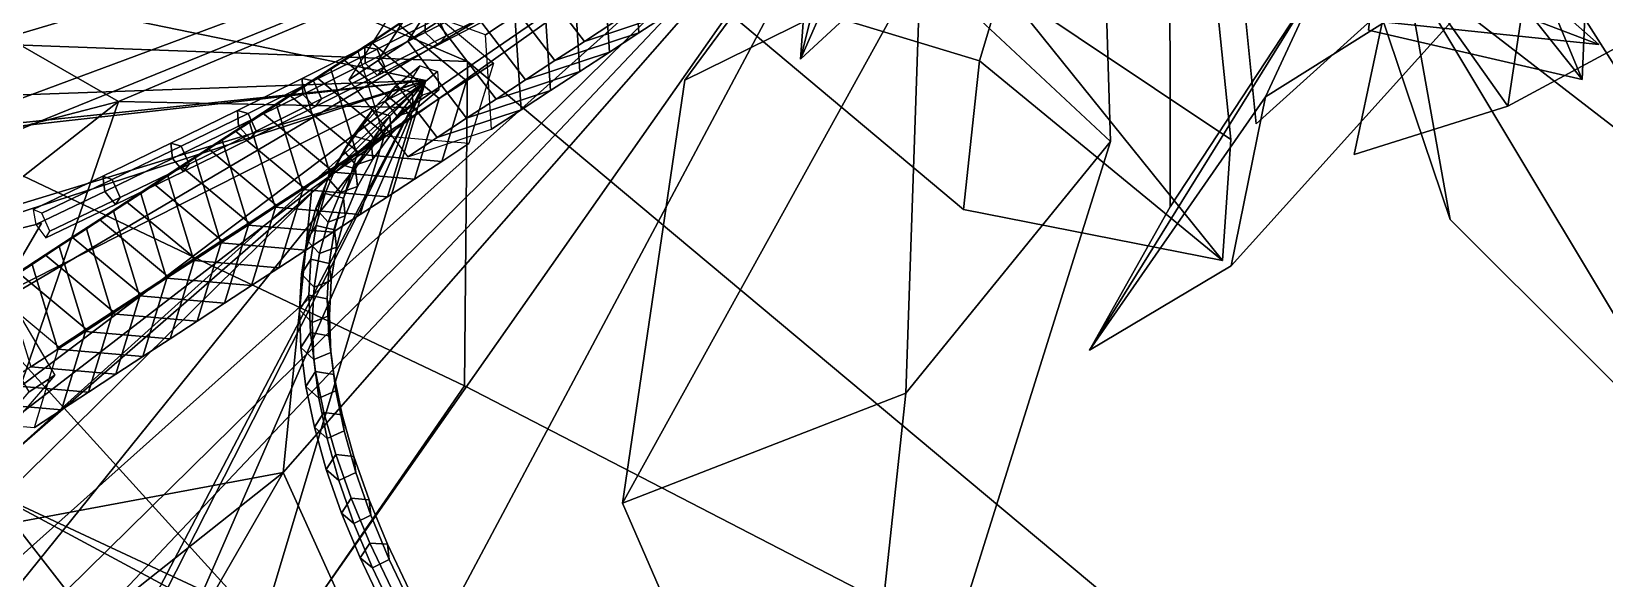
# Model space of a CAD drawing. Header units: metres. Extents: x -366 to 149, y -229 to 234.
# Drawn here: x 36.5 to 61.33, y -29.62 to -20.99 of the extents above; entities that cross this region are included whole.
import ezdxf

# ---------------------------------------------------------------- set-up
doc = ezdxf.new("R2010")
doc.units = ezdxf.units.M

msp = doc.modelspace()

# ---------------------------------------------------------------- linework, layer by layer
at = {"layer": 'coral-li_Intrnd', "color": 3}
for points in [[(46.5549, -20.7074, 389.4363), (46.09023, -21.01103, 390.6234), (45.9915, -19.5229, 390.9653), (46.4563, -19.2194, 389.7782)], [(46.09023, -21.01103, 390.6234), (45.6254, -21.3145, 391.8105), (45.5268, -19.8264, 392.1524), (45.9915, -19.5229, 390.9653)], [(43.6759, -19.6329, 392.9239), (43.2112, -19.9365, 394.111), (42.4423, -21.1439, 393.5013), (42.9071, -20.8403, 392.3141)], [(44.7661, -19.6262, 387.5657), (44.3014, -19.9297, 388.7528), (45.2308, -21.144, 388.8062), (45.6955, -20.8404, 387.6191)], [(45.6254, -21.3145, 391.8105), (45.1607, -21.618, 392.9976), (45.06205, -20.13, 393.3395), (45.5268, -19.8264, 392.1524)], [(43.2112, -19.9365, 394.111), (42.7464, -20.24, 395.2981), (41.9776, -21.4474, 394.6884), (42.4423, -21.1439, 393.5013)], [(44.3014, -19.9297, 388.7528), (43.8366, -20.2333, 389.9399), (44.766, -21.4475, 389.9933), (45.2308, -21.144, 388.8062)], [(42.7464, -20.24, 395.2981), (42.2817, -20.5435, 396.4852), (41.5128, -21.7509, 395.8755), (41.9776, -21.4474, 394.6884)], [(44.1325, -20.737, 395.7137), (43.6677, -21.04062, 396.9008), (42.2817, -20.5435, 396.4852), (42.7464, -20.24, 395.2981)], [(43.8366, -20.2333, 389.9399), (43.3718, -20.5368, 391.127), (44.3012, -21.751, 391.1805), (44.766, -21.4475, 389.9933)], [(45.1607, -21.618, 392.9976), (44.6959, -21.9216, 394.1847), (44.5972, -20.4335, 394.5266), (45.06205, -20.13, 393.3395)], [(42.7212, -20.5948, 396.6442), (42.2925, -20.8748, 397.739), (41.2291, -21.5842, 397.1413), (41.6578, -21.3043, 396.0464)], [(43.7964, -21.4883, 396.8367), (43.3678, -21.7682, 397.9316), (42.2925, -20.8748, 397.739), (42.7212, -20.5948, 396.6442)], [(43.3718, -20.5368, 391.127), (42.9071, -20.8403, 392.3141), (43.8365, -22.0546, 392.3676), (44.3012, -21.751, 391.1805)], [(44.6959, -21.9216, 394.1847), (44.2311, -22.2251, 395.3718), (44.1325, -20.737, 395.7137), (44.5972, -20.4335, 394.5266)], [(45.6955, -20.8404, 387.6191), (45.2308, -21.144, 388.8062), (46.5549, -20.7074, 389.4363), (47.01975, -20.4039, 388.2492)], [(42.9071, -20.8403, 392.3141), (42.4423, -21.1439, 393.5013), (43.3717, -22.3581, 393.5547), (43.8365, -22.0546, 392.3676)], [(44.2311, -22.2251, 395.3718), (43.7664, -22.5286, 396.5589), (43.6677, -21.04062, 396.9008), (44.1325, -20.737, 395.7137)], [(45.2308, -21.144, 388.8062), (44.766, -21.4475, 389.9933), (46.09023, -21.01103, 390.6234), (46.5549, -20.7074, 389.4363)], [(42.2925, -20.8748, 397.739), (41.8639, -21.1547, 398.8339), (40.8005, -21.8642, 398.2362), (41.2291, -21.5842, 397.1413)], [(43.3678, -21.7682, 397.9316), (42.9391, -22.04821, 399.0265), (41.8639, -21.1547, 398.8339), (42.2925, -20.8748, 397.739)], [(44.766, -21.4475, 389.9933), (44.3012, -21.751, 391.1805), (45.6254, -21.3145, 391.8105), (46.09023, -21.01103, 390.6234)], [(41.8639, -21.1547, 398.8339), (41.4352, -21.4347, 399.9288), (40.3718, -22.1441, 399.3311), (40.8005, -21.8642, 398.2362)], [(41.6578, -21.3043, 396.0464), (41.2291, -21.5842, 397.1413), (41.6372, -22.9227, 396.9589), (42.06594, -22.6428, 395.864)], [(42.9391, -22.04821, 399.0265), (42.5104, -22.3281, 400.1213), (41.4352, -21.4347, 399.9288), (41.8639, -21.1547, 398.8339)], [(42.4423, -21.1439, 393.5013), (41.9776, -21.4474, 394.6884), (42.907, -22.6616, 394.7418), (43.3717, -22.3581, 393.5547)], [(44.3012, -21.751, 391.1805), (43.8365, -22.0546, 392.3676), (45.1607, -21.618, 392.9976), (45.6254, -21.3145, 391.8105)], [(41.4352, -21.4347, 399.9288), (41.0066, -21.7147, 401.0237), (39.9432, -22.4241, 400.426), (40.3718, -22.1441, 399.3311)], [(41.2291, -21.5842, 397.1413), (40.8005, -21.8642, 398.2362), (41.2086, -23.2027, 398.0537), (41.6372, -22.9227, 396.9589)], [(42.5104, -22.3281, 400.1213), (42.08184, -22.6081, 401.2162), (41.0066, -21.7147, 401.0237), (41.4352, -21.4347, 399.9288)], [(41.9776, -21.4474, 394.6884), (41.5128, -21.7509, 395.8755), (42.4422, -22.9652, 395.9289), (42.907, -22.6616, 394.7418)], [(43.4076, -22.7582, 396.3597), (42.9789, -23.03818, 397.4546), (43.3678, -21.7682, 397.9316), (43.7964, -21.4883, 396.8367)], [(41.0066, -21.7147, 401.0237), (40.5779, -21.9946, 402.1186), (39.5145, -22.704, 401.5208), (39.9432, -22.4241, 400.426)], [(42.08184, -22.6081, 401.2162), (41.6531, -22.888, 402.3111), (40.5779, -21.9946, 402.1186), (41.0066, -21.7147, 401.0237)], [(42.9789, -23.03818, 397.4546), (42.5503, -23.3181, 398.5495), (42.9391, -22.04821, 399.0265), (43.3678, -21.7682, 397.9316)], [(43.8365, -22.0546, 392.3676), (43.3717, -22.3581, 393.5547), (44.6959, -21.9216, 394.1847), (45.1607, -21.618, 392.9976)], [(40.5779, -21.9946, 402.1186), (40.1492, -22.2746, 403.2134), (39.08589, -22.984, 402.6157), (39.5145, -22.704, 401.5208)], [(41.6531, -22.888, 402.3111), (41.2245, -23.168, 403.406), (40.1492, -22.2746, 403.2134), (40.5779, -21.9946, 402.1186)], [(40.8005, -21.8642, 398.2362), (40.3718, -22.1441, 399.3311), (40.7799, -23.4826, 399.1486), (41.2086, -23.2027, 398.0537)], [(42.5503, -23.3181, 398.5495), (42.1216, -23.598, 399.6444), (42.5104, -22.3281, 400.1213), (42.9391, -22.04821, 399.0265)], [(43.3717, -22.3581, 393.5547), (42.907, -22.6616, 394.7418), (44.2311, -22.2251, 395.3718), (44.6959, -21.9216, 394.1847)], [(40.1492, -22.2746, 403.2134), (39.7206, -22.5545, 404.3083), (38.6572, -23.2639, 403.7106), (39.08589, -22.984, 402.6157)], [(41.2245, -23.168, 403.406), (40.7958, -23.4479, 404.5009), (39.7206, -22.5545, 404.3083), (40.1492, -22.2746, 403.2134)], [(40.3718, -22.1441, 399.3311), (39.9432, -22.4241, 400.426), (40.3513, -23.7626, 400.2435), (40.7799, -23.4826, 399.1486)], [(42.1216, -23.598, 399.6444), (41.693, -23.878, 400.7393), (42.08184, -22.6081, 401.2162), (42.5104, -22.3281, 400.1213)], [(42.907, -22.6616, 394.7418), (42.4422, -22.9652, 395.9289), (43.7664, -22.5286, 396.5589), (44.2311, -22.2251, 395.3718)], [(39.7206, -22.5545, 404.3083), (39.2919, -22.8345, 405.4032), (38.2285, -23.5439, 404.8055), (38.6572, -23.2639, 403.7106)], [(40.7958, -23.4479, 404.5009), (40.3672, -23.7279, 405.5957), (39.2919, -22.8345, 405.4032), (39.7206, -22.5545, 404.3083)], [(39.9432, -22.4241, 400.426), (39.5145, -22.704, 401.5208), (39.9226, -24.04257, 401.3384), (40.3513, -23.7626, 400.2435)], [(39.2919, -22.8345, 405.4032), (38.8633, -23.1144, 406.4981), (37.7999, -23.8238, 405.9004), (38.2285, -23.5439, 404.8055)], [(40.3672, -23.7279, 405.5957), (39.9385, -24.00788, 406.6906), (38.8633, -23.1144, 406.4981), (39.2919, -22.8345, 405.4032)], [(39.5145, -22.704, 401.5208), (39.08589, -22.984, 402.6157), (39.4939, -24.3225, 402.4333), (39.9226, -24.04257, 401.3384)], [(41.693, -23.878, 400.7393), (41.2643, -24.1579, 401.8341), (41.6531, -22.888, 402.3111), (42.08184, -22.6081, 401.2162)], [(42.06594, -22.6428, 395.864), (41.6372, -22.9227, 396.9589), (42.9789, -23.03818, 397.4546), (43.4076, -22.7582, 396.3597)], [(39.08589, -22.984, 402.6157), (38.6572, -23.2639, 403.7106), (39.06533, -24.6024, 403.5281), (39.4939, -24.3225, 402.4333)], [(41.2643, -24.1579, 401.8341), (40.8356, -24.4379, 402.929), (41.2245, -23.168, 403.406), (41.6531, -22.888, 402.3111)], [(41.6372, -22.9227, 396.9589), (41.2086, -23.2027, 398.0537), (42.5503, -23.3181, 398.5495), (42.9789, -23.03818, 397.4546)], [(38.8633, -23.1144, 406.4981), (38.4346, -23.3944, 407.593), (37.3712, -24.1038, 406.9952), (37.7999, -23.8238, 405.9004)], [(38.6572, -23.2639, 403.7106), (38.2285, -23.5439, 404.8055), (38.6366, -24.8824, 404.623), (39.06533, -24.6024, 403.5281)], [(39.9385, -24.00788, 406.6906), (39.5098, -24.2878, 407.7855), (38.4346, -23.3944, 407.593), (38.8633, -23.1144, 406.4981)], [(40.8356, -24.4379, 402.929), (40.407, -24.7179, 404.0239), (40.7958, -23.4479, 404.5009), (41.2245, -23.168, 403.406)], [(41.2086, -23.2027, 398.0537), (40.7799, -23.4826, 399.1486), (42.1216, -23.598, 399.6444), (42.5503, -23.3181, 398.5495)], [(38.4346, -23.3944, 407.593), (38.006, -23.6743, 408.6878), (36.9426, -24.3838, 408.0901), (37.3712, -24.1038, 406.9952)], [(38.2285, -23.5439, 404.8055), (37.7999, -23.8238, 405.9004), (38.208, -25.1623, 405.7179), (38.6366, -24.8824, 404.623)], [(39.5098, -24.2878, 407.7855), (39.08123, -24.5677, 408.8804), (38.006, -23.6743, 408.6878), (38.4346, -23.3944, 407.593)], [(40.407, -24.7179, 404.0239), (39.9783, -24.9978, 405.1188), (40.3672, -23.7279, 405.5957), (40.7958, -23.4479, 404.5009)], [(40.7799, -23.4826, 399.1486), (40.3513, -23.7626, 400.2435), (41.693, -23.878, 400.7393), (42.1216, -23.598, 399.6444)], [(38.006, -23.6743, 408.6878), (37.5773, -23.9543, 409.7827), (36.5139, -24.6637, 409.185), (36.9426, -24.3838, 408.0901)], [(37.7999, -23.8238, 405.9004), (37.3712, -24.1038, 406.9952), (37.7793, -25.4423, 406.8128), (38.208, -25.1623, 405.7179)], [(39.08123, -24.5677, 408.8804), (38.6525, -24.8477, 409.9753), (37.5773, -23.9543, 409.7827), (38.006, -23.6743, 408.6878)], [(39.9783, -24.9978, 405.1188), (39.5497, -25.2778, 406.2137), (39.9385, -24.00788, 406.6906), (40.3672, -23.7279, 405.5957)], [(40.3513, -23.7626, 400.2435), (39.9226, -24.04257, 401.3384), (41.2643, -24.1579, 401.8341), (41.693, -23.878, 400.7393)], [(37.5773, -23.9543, 409.7827), (37.1486, -24.2342, 410.8776), (36.08529, -24.9437, 410.2799), (36.5139, -24.6637, 409.185)], [(38.6525, -24.8477, 409.9753), (38.2239, -25.1276, 411.0701), (37.1486, -24.2342, 410.8776), (37.5773, -23.9543, 409.7827)], [(39.5497, -25.2778, 406.2137), (39.121, -25.5577, 407.3085), (39.5098, -24.2878, 407.7855), (39.9385, -24.00788, 406.6906)], [(39.9226, -24.04257, 401.3384), (39.4939, -24.3225, 402.4333), (40.8356, -24.4379, 402.929), (41.2643, -24.1579, 401.8341)], [(37.1486, -24.2342, 410.8776), (36.72, -24.5142, 411.9725), (35.6566, -25.2236, 411.3748), (36.08529, -24.9437, 410.2799)], [(38.2239, -25.1276, 411.0701), (37.7952, -25.4076, 412.165), (36.72, -24.5142, 411.9725), (37.1486, -24.2342, 410.8776)], [(37.3712, -24.1038, 406.9952), (36.9426, -24.3838, 408.0901), (37.3507, -25.7222, 407.9077), (37.7793, -25.4423, 406.8128)], [(39.121, -25.5577, 407.3085), (38.6924, -25.8377, 408.4034), (39.08123, -24.5677, 408.8804), (39.5098, -24.2878, 407.7855)], [(39.4939, -24.3225, 402.4333), (39.06533, -24.6024, 403.5281), (40.407, -24.7179, 404.0239), (40.8356, -24.4379, 402.929)], [(36.72, -24.5142, 411.9725), (36.2913, -24.7941, 413.0674), (35.2279, -25.5036, 412.4696), (35.6566, -25.2236, 411.3748)], [(37.7952, -25.4076, 412.165), (37.3666, -25.6876, 413.2599), (36.2913, -24.7941, 413.0674), (36.72, -24.5142, 411.9725)], [(36.9426, -24.3838, 408.0901), (36.5139, -24.6637, 409.185), (36.922, -26.00224, 409.0025), (37.3507, -25.7222, 407.9077)], [(38.6924, -25.8377, 408.4034), (38.2637, -26.1176, 409.4983), (38.6525, -24.8477, 409.9753), (39.08123, -24.5677, 408.8804)], [(37.3666, -25.6876, 413.2599), (36.9379, -25.9675, 414.3548), (35.8627, -25.07413, 414.1622), (36.2913, -24.7941, 413.0674)], [(36.5139, -24.6637, 409.185), (36.08529, -24.9437, 410.2799), (36.4933, -26.2821, 410.0974), (36.922, -26.00224, 409.0025)], [(39.06533, -24.6024, 403.5281), (38.6366, -24.8824, 404.623), (39.9783, -24.9978, 405.1188), (40.407, -24.7179, 404.0239)], [(38.2637, -26.1176, 409.4983), (37.835, -26.3976, 410.5932), (38.2239, -25.1276, 411.0701), (38.6525, -24.8477, 409.9753)], [(38.6366, -24.8824, 404.623), (38.208, -25.1623, 405.7179), (39.5497, -25.2778, 406.2137), (39.9783, -24.9978, 405.1188)], [(36.873, -26.4108, 414.2395), (36.4671, -26.6742, 415.2115), (35.8145, -25.5629, 415.2401), (36.2204, -25.2995, 414.2682)], [(37.835, -26.3976, 410.5932), (37.4064, -26.6775, 411.688), (37.7952, -25.4076, 412.165), (38.2239, -25.1276, 411.0701)], [(38.208, -25.1623, 405.7179), (37.7793, -25.4423, 406.8128), (39.121, -25.5577, 407.3085), (39.5497, -25.2778, 406.2137)], [(37.4064, -26.6775, 411.688), (36.9777, -26.9575, 412.7829), (37.3666, -25.6876, 413.2599), (37.7952, -25.4076, 412.165)], [(37.7793, -25.4423, 406.8128), (37.3507, -25.7222, 407.9077), (38.6924, -25.8377, 408.4034), (39.121, -25.5577, 407.3085)], [(36.9777, -26.9575, 412.7829), (36.5491, -27.2374, 413.8778), (36.9379, -25.9675, 414.3548), (37.3666, -25.6876, 413.2599)], [(37.3507, -25.7222, 407.9077), (36.922, -26.00224, 409.0025), (38.2637, -26.1176, 409.4983), (38.6924, -25.8377, 408.4034)], [(36.922, -26.00224, 409.0025), (36.4933, -26.2821, 410.0974), (37.835, -26.3976, 410.5932), (38.2637, -26.1176, 409.4983)], [(36.4933, -26.2821, 410.0974), (36.06473, -26.5621, 411.1923), (37.4064, -26.6775, 411.688), (37.835, -26.3976, 410.5932)], [(36.06473, -26.5621, 411.1923), (35.636, -26.8421, 412.2872), (36.9777, -26.9575, 412.7829), (37.4064, -26.6775, 411.688)], [(36.1276, -27.2785, 413.6931), (35.7218, -27.5419, 414.6651), (36.4671, -26.6742, 415.2115), (36.873, -26.4108, 414.2395)], [(35.636, -26.8421, 412.2872), (35.2074, -27.122, 413.382), (36.5491, -27.2374, 413.8778), (36.9777, -26.9575, 412.7829)]]:
    msp.add_3dface(points, dxfattribs=at)
at = {"layer": 'coral-li_Leaf', "color": 3}
for points in [[(58.06507, -19.7028, 355.9717), (59.8038, -22.1647, 357.3293), (60.4509, -17.874, 356.686)], [(58.06507, -19.7028, 355.9717), (60.4509, -17.874, 356.686), (59.8038, -22.1647, 357.3293)], [(60.4509, -17.874, 356.686), (59.8038, -22.1647, 357.3293), (62.3377, -20.8051, 357.457)], [(60.4509, -17.874, 356.686), (62.3377, -20.8051, 357.457), (59.8038, -22.1647, 357.3293)], [(55.8337, -22.4447, 266.4532), (58.7094, -19.8462, 268.9007), (55.4446, -18.5503, 268.001)], [(55.8337, -22.4447, 266.4532), (55.4446, -18.5503, 268.001), (58.7094, -19.8462, 268.9007)], [(57.3819, -22.9292, 354.0105), (59.8038, -22.1647, 357.3293), (58.06507, -19.7028, 355.9717)], [(57.3819, -22.9292, 354.0105), (58.06507, -19.7028, 355.9717), (59.8038, -22.1647, 357.3293)], [(33.08049, -24.8932, 392.4799), (34.931, -26.974, 393.0014), (36.6604, -24.01423, 390.7314)], [(33.08049, -24.8932, 392.4799), (36.6604, -24.01423, 390.7314), (34.931, -26.974, 393.0014)]]:
    msp.add_3dface(points, dxfattribs=at)
at = {"layer": 'coral-li_Mrstm', "color": 3}
for points in [[(50.5341, -19.923, 372.3922), (46.8186, -21.7582, 370.6205), (54.5951, -11.2211, 331.6003)], [(50.5341, -19.923, 372.3922), (54.5951, -11.2211, 331.6003), (46.8186, -21.7582, 370.6205)], [(58.1799, -19.9483, 372.4313), (58.8968, -23.9577, 370.5021), (54.5951, -11.2211, 331.6003)], [(58.1799, -19.9483, 372.4313), (54.5951, -11.2211, 331.6003), (58.8968, -23.9577, 370.5021)], [(50.7439, -11.9214, 276.2937), (61.2405, -21.1958, 307.4305), (48.8821, -16.4895, 277.6595)], [(50.7439, -11.9214, 276.2937), (48.8821, -16.4895, 277.6595), (61.2405, -21.1958, 307.4305)], [(51.8218, -20.2729, 397.2253), (55.4352, -22.6941, 396.0453), (54.4633, -13.2576, 355.9944)], [(51.8218, -20.2729, 397.2253), (54.4633, -13.2576, 355.9944), (55.4352, -22.6941, 396.0453)], [(54.4633, -13.2576, 355.9944), (54.4764, -23.753, 395.7299), (56.8618, -20.1269, 397.2648)], [(54.4633, -13.2576, 355.9944), (56.8618, -20.1269, 397.2648), (54.4764, -23.753, 395.7299)], [(60.9781, -21.7449, 418.7999), (57.9373, -17.9244, 420.3346), (58.3014, -15.3119, 397.6745)], [(60.9781, -21.7449, 418.7999), (58.3014, -15.3119, 397.6745), (57.9373, -17.9244, 420.3346)], [(61.1101, -18.6449, 396.1922), (60.9781, -21.7449, 418.7999), (58.3014, -15.3119, 397.6745)], [(61.1101, -18.6449, 396.1922), (58.3014, -15.3119, 397.6745), (60.9781, -21.7449, 418.7999)], [(50.1298, -15.4487, 397.6189), (50.6288, -16.9142, 420.3795), (48.641, -21.423, 418.9946)], [(50.1298, -15.4487, 397.6189), (48.641, -21.423, 418.9946), (50.6288, -16.9142, 420.3795)], [(50.1298, -15.4487, 397.6189), (48.641, -21.423, 418.9946), (48.7797, -19.5326, 396.2733)], [(50.1298, -15.4487, 397.6189), (48.7797, -19.5326, 396.2733), (48.641, -21.423, 418.9946)], [(53.3371, -16.271, 372.3678), (53.537, -22.7269, 394.2542), (50.5341, -19.923, 372.3922)], [(53.3371, -16.271, 372.3678), (50.5341, -19.923, 372.3922), (53.537, -22.7269, 394.2542)], [(31.5424, -16.4276, 222.6364), (43.3838, -21.4611, 241.4825), (31.6612, -21.02951, 222.5822)], [(31.5424, -16.4276, 222.6364), (31.6612, -21.02951, 222.5822), (43.3838, -21.4611, 241.4825)], [(48.8821, -16.4895, 277.6595), (61.2405, -21.1958, 307.4305), (44.7141, -19.4579, 277.7833)], [(48.8821, -16.4895, 277.6595), (44.7141, -19.4579, 277.7833), (61.2405, -21.1958, 307.4305)], [(50.166, -16.906, 377.3553), (27.9599, -25.1556, 410.9397), (30.7837, -28.3313, 412.7103)], [(50.166, -16.906, 377.3553), (30.7837, -28.3313, 412.7103), (27.9599, -25.1556, 410.9397)], [(31.9218, -22.329, 414.6907), (29.6799, -25.2302, 412.0699), (50.166, -16.906, 377.3553)], [(31.9218, -22.329, 414.6907), (50.166, -16.906, 377.3553), (29.6799, -25.2302, 412.0699)], [(30.7837, -28.3313, 412.7103), (33.3729, -31.9081, 411.8083), (50.166, -16.906, 377.3553)], [(30.7837, -28.3313, 412.7103), (50.166, -16.906, 377.3553), (33.3729, -31.9081, 411.8083)], [(50.166, -16.906, 377.3553), (33.7039, -18.09505, 414.9938), (31.9218, -22.329, 414.6907)], [(50.166, -16.906, 377.3553), (31.9218, -22.329, 414.6907), (33.7039, -18.09505, 414.9938)], [(50.166, -16.906, 377.3553), (33.1228, -33.6761, 410.7823), (36.02505, -31.8599, 413.8601)], [(50.166, -16.906, 377.3553), (36.02505, -31.8599, 413.8601), (33.1228, -33.6761, 410.7823)], [(37.8771, -22.09203, 417.0829), (34.3228, -20.04699, 415.213), (50.166, -16.906, 377.3553)], [(37.8771, -22.09203, 417.0829), (50.166, -16.906, 377.3553), (34.3228, -20.04699, 415.213)], [(36.02505, -31.8599, 413.8601), (40.3329, -30.9144, 414.7873), (50.166, -16.906, 377.3553)], [(36.02505, -31.8599, 413.8601), (50.166, -16.906, 377.3553), (40.3329, -30.9144, 414.7873)], [(50.166, -16.906, 377.3553), (42.4703, -22.1861, 417.3799), (37.8771, -22.09203, 417.0829)], [(50.166, -16.906, 377.3553), (37.8771, -22.09203, 417.0829), (42.4703, -22.1861, 417.3799)], [(50.166, -16.906, 377.3553), (42.2261, -31.8132, 414.8227), (40.4752, -27.9456, 416.6033)], [(50.166, -16.906, 377.3553), (40.4752, -27.9456, 416.6033), (42.2261, -31.8132, 414.8227)], [(40.4752, -27.9456, 416.6033), (40.9288, -23.4731, 416.9233), (50.166, -16.906, 377.3553)], [(40.4752, -27.9456, 416.6033), (50.166, -16.906, 377.3553), (40.9288, -23.4731, 416.9233)], [(50.6288, -16.9142, 420.3795), (50.78, -19.4479, 452.8563), (48.641, -21.423, 418.9946)], [(50.6288, -16.9142, 420.3795), (48.641, -21.423, 418.9946), (50.78, -19.4479, 452.8563)], [(60.9781, -21.7449, 418.7999), (57.605, -20.9696, 452.7662), (57.9373, -17.9244, 420.3346)], [(60.9781, -21.7449, 418.7999), (57.9373, -17.9244, 420.3346), (57.605, -20.9696, 452.7662)], [(42.7298, -21.7626, 396.349), (30.589, -19.2699, 435.5339), (27.1454, -22.3118, 435.2464)], [(42.7298, -21.7626, 396.349), (27.1454, -22.3118, 435.2464), (30.589, -19.2699, 435.5339)], [(55.9814, -22.01948, 419.9822), (55.4372, -24.6859, 452.4442), (60.2698, -19.3276, 419.2324)], [(55.9814, -22.01948, 419.9822), (60.2698, -19.3276, 419.2324), (55.4372, -24.6859, 452.4442)], [(56.8618, -20.1269, 397.2648), (55.9814, -22.01948, 419.9822), (60.2698, -19.3276, 419.2324)], [(56.8618, -20.1269, 397.2648), (60.2698, -19.3276, 419.2324), (55.9814, -22.01948, 419.9822)], [(59.9668, -19.1309, 394.5891), (62.7139, -23.4491, 394.5136), (58.1799, -19.9483, 372.4313)], [(59.9668, -19.1309, 394.5891), (58.1799, -19.9483, 372.4313), (62.7139, -23.4491, 394.5136)], [(59.9668, -19.1309, 394.5891), (68.9304, -29.1113, 425.9855), (62.7139, -23.4491, 394.5136)], [(59.9668, -19.1309, 394.5891), (62.7139, -23.4491, 394.5136), (68.9304, -29.1113, 425.9855)], [(37.8771, -22.09203, 417.0829), (26.8417, -24.959, 436.1833), (34.3228, -20.04699, 415.213)], [(37.8771, -22.09203, 417.0829), (34.3228, -20.04699, 415.213), (26.8417, -24.959, 436.1833)], [(50.5341, -19.923, 372.3922), (50.3059, -26.6958, 394.1755), (45.8297, -28.4308, 392.4)], [(50.5341, -19.923, 372.3922), (45.8297, -28.4308, 392.4), (50.3059, -26.6958, 394.1755)], [(50.5341, -19.923, 372.3922), (45.8297, -28.4308, 392.4), (46.8186, -21.7582, 370.6205)], [(50.5341, -19.923, 372.3922), (46.8186, -21.7582, 370.6205), (45.8297, -28.4308, 392.4)], [(46.6906, -19.9987, 418.8685), (51.4651, -21.4514, 420.0052), (51.8218, -20.2729, 397.2253)], [(46.6906, -19.9987, 418.8685), (51.8218, -20.2729, 397.2253), (51.4651, -21.4514, 420.0052)], [(46.6906, -19.9987, 418.8685), (51.2153, -23.7986, 452.4955), (51.4651, -21.4514, 420.0052)], [(46.6906, -19.9987, 418.8685), (51.4651, -21.4514, 420.0052), (51.2153, -23.7986, 452.4955)], [(53.537, -22.7269, 394.2542), (50.3059, -26.6958, 394.1755), (50.5341, -19.923, 372.3922)], [(53.537, -22.7269, 394.2542), (50.5341, -19.923, 372.3922), (50.3059, -26.6958, 394.1755)], [(58.1799, -19.9483, 372.4313), (62.7139, -23.4491, 394.5136), (63.09771, -28.1464, 392.5171)], [(58.1799, -19.9483, 372.4313), (63.09771, -28.1464, 392.5171), (62.7139, -23.4491, 394.5136)], [(58.1799, -19.9483, 372.4313), (63.09771, -28.1464, 392.5171), (58.8968, -23.9577, 370.5021)], [(58.1799, -19.9483, 372.4313), (58.8968, -23.9577, 370.5021), (63.09771, -28.1464, 392.5171)], [(51.8218, -20.2729, 397.2253), (51.4651, -21.4514, 420.0052), (55.3018, -24.6042, 418.765)], [(51.8218, -20.2729, 397.2253), (55.3018, -24.6042, 418.765), (51.4651, -21.4514, 420.0052)], [(51.8218, -20.2729, 397.2253), (55.3018, -24.6042, 418.765), (55.4352, -22.6941, 396.0453)], [(51.8218, -20.2729, 397.2253), (55.4352, -22.6941, 396.0453), (55.3018, -24.6042, 418.765)], [(54.4764, -23.753, 395.7299), (53.2034, -26.01725, 418.4012), (56.8618, -20.1269, 397.2648)], [(54.4764, -23.753, 395.7299), (56.8618, -20.1269, 397.2648), (53.2034, -26.01725, 418.4012)], [(53.2034, -26.01725, 418.4012), (55.9814, -22.01948, 419.9822), (56.8618, -20.1269, 397.2648)], [(53.2034, -26.01725, 418.4012), (56.8618, -20.1269, 397.2648), (55.9814, -22.01948, 419.9822)], [(31.6612, -21.02951, 222.5822), (40.472, -30.7365, 240.5536), (29.4039, -24.7854, 221.5291)], [(31.6612, -21.02951, 222.5822), (29.4039, -24.7854, 221.5291), (40.472, -30.7365, 240.5536)], [(43.3838, -21.4611, 241.4825), (43.3408, -26.5783, 241.3768), (31.6612, -21.02951, 222.5822)], [(43.3838, -21.4611, 241.4825), (31.6612, -21.02951, 222.5822), (43.3408, -26.5783, 241.3768)], [(31.6612, -21.02951, 222.5822), (43.3408, -26.5783, 241.3768), (40.472, -30.7365, 240.5536)], [(31.6612, -21.02951, 222.5822), (40.472, -30.7365, 240.5536), (43.3408, -26.5783, 241.3768)], [(43.3838, -21.4611, 241.4825), (59.4788, -34.9237, 268.4158), (43.3408, -26.5783, 241.3768)], [(43.3838, -21.4611, 241.4825), (43.3408, -26.5783, 241.3768), (59.4788, -34.9237, 268.4158)], [(51.4651, -21.4514, 420.0052), (51.2153, -23.7986, 452.4955), (55.3018, -24.6042, 418.765)], [(51.4651, -21.4514, 420.0052), (55.3018, -24.6042, 418.765), (51.2153, -23.7986, 452.4955)], [(42.7298, -21.7626, 396.349), (18.6121, -24.4631, 429.5169), (19.8062, -28.7408, 430.7292)], [(42.7298, -21.7626, 396.349), (19.8062, -28.7408, 430.7292), (18.6121, -24.4631, 429.5169)], [(19.8062, -28.7408, 430.7292), (20.6589, -32.9125, 429.2523), (42.7298, -21.7626, 396.349)], [(19.8062, -28.7408, 430.7292), (42.7298, -21.7626, 396.349), (20.6589, -32.9125, 429.2523)], [(42.7298, -21.7626, 396.349), (20.6453, -38.4201, 426.7442), (24.02732, -38.5913, 429.8631)], [(42.7298, -21.7626, 396.349), (24.02732, -38.5913, 429.8631), (20.6453, -38.4201, 426.7442)], [(27.1454, -22.3118, 435.2464), (23.6639, -23.7494, 432.7718), (42.7298, -21.7626, 396.349)], [(27.1454, -22.3118, 435.2464), (42.7298, -21.7626, 396.349), (23.6639, -23.7494, 432.7718)], [(24.02732, -38.5913, 429.8631), (28.3718, -39.5566, 430.5732), (42.7298, -21.7626, 396.349)], [(24.02732, -38.5913, 429.8631), (42.7298, -21.7626, 396.349), (28.3718, -39.5566, 430.5732)], [(36.05927, -28.3354, 437.1961), (33.4236, -24.7841, 436.3282), (42.7298, -21.7626, 396.349)], [(36.05927, -28.3354, 437.1961), (42.7298, -21.7626, 396.349), (33.4236, -24.7841, 436.3282)], [(42.7298, -21.7626, 396.349), (33.8978, -41.983, 431.0217), (34.01465, -38.3422, 433.8369)], [(42.7298, -21.7626, 396.349), (34.01465, -38.3422, 433.8369), (33.8978, -41.983, 431.0217)], [(34.01465, -38.3422, 433.8369), (36.2156, -34.5618, 434.9212), (42.7298, -21.7626, 396.349)], [(34.01465, -38.3422, 433.8369), (42.7298, -21.7626, 396.349), (36.2156, -34.5618, 434.9212)], [(42.7298, -21.7626, 396.349), (40.1787, -30.2612, 436.478), (36.05927, -28.3354, 437.1961)], [(42.7298, -21.7626, 396.349), (36.05927, -28.3354, 437.1961), (40.1787, -30.2612, 436.478)], [(37.8771, -22.09203, 417.0829), (30.7683, -27.6745, 438.029), (26.8417, -24.959, 436.1833)], [(37.8771, -22.09203, 417.0829), (26.8417, -24.959, 436.1833), (30.7683, -27.6745, 438.029)], [(35.8627, -27.9338, 438.4521), (30.7683, -27.6745, 438.029), (37.8771, -22.09203, 417.0829)], [(35.8627, -27.9338, 438.4521), (37.8771, -22.09203, 417.0829), (30.7683, -27.6745, 438.029)], [(42.4703, -22.1861, 417.3799), (35.8627, -27.9338, 438.4521), (37.8771, -22.09203, 417.0829)], [(42.4703, -22.1861, 417.3799), (37.8771, -22.09203, 417.0829), (35.8627, -27.9338, 438.4521)], [(53.2034, -26.01725, 418.4012), (55.4372, -24.6859, 452.4442), (55.9814, -22.01948, 419.9822)], [(53.2034, -26.01725, 418.4012), (55.9814, -22.01948, 419.9822), (55.4372, -24.6859, 452.4442)], [(53.537, -22.7269, 394.2542), (49.2667, -36.3306, 425.2766), (50.3059, -26.6958, 394.1755)], [(53.537, -22.7269, 394.2542), (50.3059, -26.6958, 394.1755), (49.2667, -36.3306, 425.2766)], [(40.4752, -27.9456, 416.6033), (33.4226, -29.2633, 437.6593), (40.9288, -23.4731, 416.9233)], [(40.4752, -27.9456, 416.6033), (40.9288, -23.4731, 416.9233), (33.4226, -29.2633, 437.6593)], [(34.3939, -30.6842, 202.7891), (47.7023, -43.5005, 229.6185), (33.9048, -25.7659, 204.1194)], [(34.3939, -30.6842, 202.7891), (33.9048, -25.7659, 204.1194), (47.7023, -43.5005, 229.6185)], [(43.3408, -26.5783, 241.3768), (59.4788, -34.9237, 268.4158), (40.472, -30.7365, 240.5536)], [(43.3408, -26.5783, 241.3768), (40.472, -30.7365, 240.5536), (59.4788, -34.9237, 268.4158)], [(50.3059, -26.6958, 394.1755), (49.2667, -36.3306, 425.2766), (45.8297, -28.4308, 392.4)], [(50.3059, -26.6958, 394.1755), (45.8297, -28.4308, 392.4), (49.2667, -36.3306, 425.2766)], [(34.3033, -38.6474, 435.1022), (32.5035, -34.2584, 437.0248), (40.4752, -27.9456, 416.6033)], [(34.3033, -38.6474, 435.1022), (40.4752, -27.9456, 416.6033), (32.5035, -34.2584, 437.0248)], [(40.4752, -27.9456, 416.6033), (32.5035, -34.2584, 437.0248), (33.4226, -29.2633, 437.6593)], [(40.4752, -27.9456, 416.6033), (33.4226, -29.2633, 437.6593), (32.5035, -34.2584, 437.0248)], [(42.2261, -31.8132, 414.8227), (34.3033, -38.6474, 435.1022), (40.4752, -27.9456, 416.6033)], [(42.2261, -31.8132, 414.8227), (40.4752, -27.9456, 416.6033), (34.3033, -38.6474, 435.1022)], [(40.1787, -30.2612, 436.478), (35.315, -36.4264, 457.9039), (36.05927, -28.3354, 437.1961)], [(40.1787, -30.2612, 436.478), (36.05927, -28.3354, 437.1961), (35.315, -36.4264, 457.9039)]]:
    msp.add_3dface(points, dxfattribs=at)
at = {"layer": 'coral-li_Petiole', "color": 3}
for points in [[(43.6417, -20.2746, 386.3436), (42.7208, -20.7487, 387.1249), (42.7184, -21.00695, 386.9655), (43.6333, -20.536, 386.1896)], [(43.9807, -20.5784, 386.5352), (43.04992, -21.05769, 387.3253), (42.9245, -20.7766, 387.3481), (43.8553, -20.2974, 386.558)], [(43.6333, -20.536, 386.1896), (42.7184, -21.00695, 386.9655), (42.9206, -21.1967, 387.0886), (43.8415, -20.7226, 386.3073)], [(43.8415, -20.7226, 386.3073), (42.9206, -21.1967, 387.0886), (43.04992, -21.05769, 387.3253), (43.9807, -20.5784, 386.5352)], [(42.9245, -20.7766, 387.3481), (41.9578, -21.2676, 388.0862), (41.7643, -21.2345, 387.8547), (42.7208, -20.7487, 387.1249)], [(42.7208, -20.7487, 387.1249), (41.7643, -21.2345, 387.8547), (41.7682, -21.4894, 387.6902), (42.7184, -21.00695, 386.9655)], [(43.04992, -21.05769, 387.3253), (42.08318, -21.5487, 388.0634), (41.9578, -21.2676, 388.0862), (42.9245, -20.7766, 387.3481)], [(42.7184, -21.00695, 386.9655), (41.7682, -21.4894, 387.6902), (41.9642, -21.6825, 387.8184), (42.9206, -21.1967, 387.0886)], [(42.9206, -21.1967, 387.0886), (41.9642, -21.6825, 387.8184), (42.08318, -21.5487, 388.0634), (43.04992, -21.05769, 387.3253)], [(41.9578, -21.2676, 388.0862), (40.9574, -21.7692, 388.7704), (40.7747, -21.7307, 388.5312), (41.7643, -21.2345, 387.8547)], [(41.7643, -21.2345, 387.8547), (40.7747, -21.7307, 388.5312), (40.7851, -21.9824, 388.3619), (41.7682, -21.4894, 387.6902)], [(42.08318, -21.5487, 388.0634), (41.08285, -22.05034, 388.7476), (40.9574, -21.7692, 388.7704), (41.9578, -21.2676, 388.0862)], [(41.7682, -21.4894, 387.6902), (40.7851, -21.9824, 388.3619), (40.9745, -22.1788, 388.4949), (41.9642, -21.6825, 387.8184)], [(41.9642, -21.6825, 387.8184), (40.9745, -22.1788, 388.4949), (41.08285, -22.05034, 388.7476), (42.08318, -21.5487, 388.0634)], [(42.6394, -21.5281, 396.3846), (42.2373, -21.8598, 397.5484), (42.08791, -22.09453, 397.4299), (42.4899, -21.7628, 396.2661)], [(42.9134, -21.6213, 396.4527), (42.5113, -21.953, 397.6165), (42.2373, -21.8598, 397.5484), (42.6394, -21.5281, 396.3846)], [(40.9574, -21.7692, 388.7704), (39.9259, -22.2803, 389.399), (39.7541, -22.2363, 389.1527), (40.7747, -21.7307, 388.5312)], [(40.7747, -21.7307, 388.5312), (39.7541, -22.2363, 389.1527), (39.7713, -22.4846, 388.9791), (40.7851, -21.9824, 388.3619)], [(41.08285, -22.05034, 388.7476), (40.05132, -22.5613, 389.3762), (39.9259, -22.2803, 389.399), (40.9574, -21.7692, 388.7704)], [(42.4899, -21.7628, 396.2661), (42.08791, -22.09453, 397.4299), (42.2732, -22.3271, 397.4276), (42.6752, -21.9953, 396.2638)], [(42.9354, -21.9084, 396.3784), (42.5334, -22.2401, 397.5423), (42.5113, -21.953, 397.6165), (42.9134, -21.6213, 396.4527)], [(40.7851, -21.9824, 388.3619), (39.7713, -22.4846, 388.9791), (39.9539, -22.6843, 389.1164), (40.9745, -22.1788, 388.4949)], [(40.9745, -22.1788, 388.4949), (39.9539, -22.6843, 389.1164), (40.05132, -22.5613, 389.3762), (41.08285, -22.05034, 388.7476)], [(42.2373, -21.8598, 397.5484), (41.8835, -22.2299, 398.7273), (41.734, -22.4645, 398.6088), (42.08791, -22.09453, 397.4299)], [(42.08791, -22.09453, 397.4299), (41.734, -22.4645, 398.6088), (41.9234, -22.6933, 398.5938), (42.2732, -22.3271, 397.4276)], [(42.5113, -21.953, 397.6165), (42.1616, -22.3192, 398.7827), (41.8835, -22.2299, 398.7273), (42.2373, -21.8598, 397.5484)], [(42.5334, -22.2401, 397.5423), (42.1862, -22.604, 398.7007), (42.1616, -22.3192, 398.7827), (42.5113, -21.953, 397.6165)], [(42.6752, -21.9953, 396.2638), (42.2732, -22.3271, 397.4276), (42.5334, -22.2401, 397.5423), (42.9354, -21.9084, 396.3784)], [(39.9259, -22.2803, 389.399), (38.8657, -22.7995, 389.9706), (38.7052, -22.75, 389.7179), (39.7541, -22.2363, 389.1527)], [(39.7541, -22.2363, 389.1527), (38.7052, -22.75, 389.7179), (38.7294, -22.9948, 389.5403), (39.7713, -22.4846, 388.9791)], [(40.05132, -22.5613, 389.3762), (38.991, -23.0806, 389.9478), (38.8657, -22.7995, 389.9706), (39.9259, -22.2803, 389.399)], [(41.8835, -22.2299, 398.7273), (41.582, -22.6348, 399.9093), (41.4326, -22.8695, 399.7908), (41.734, -22.4645, 398.6088)], [(42.1616, -22.3192, 398.7827), (41.8638, -22.72, 399.9519), (41.582, -22.6348, 399.9093), (41.8835, -22.2299, 398.7273)], [(42.1862, -22.604, 398.7007), (41.8905, -23.00222, 399.862), (41.8638, -22.72, 399.9519), (42.1616, -22.3192, 398.7827)], [(42.2732, -22.3271, 397.4276), (41.9234, -22.6933, 398.5938), (42.1862, -22.604, 398.7007), (42.5334, -22.2401, 397.5423)], [(39.7713, -22.4846, 388.9791), (38.7294, -22.9948, 389.5403), (38.905, -23.198, 389.6816), (39.9539, -22.6843, 389.1164)], [(39.9539, -22.6843, 389.1164), (38.905, -23.198, 389.6816), (38.991, -23.0806, 389.9478), (40.05132, -22.5613, 389.3762)], [(41.734, -22.4645, 398.6088), (41.4326, -22.8695, 399.7908), (41.6256, -23.09408, 399.763), (41.9234, -22.6933, 398.5938)], [(38.8657, -22.7995, 389.9706), (37.7793, -23.3256, 390.4838), (37.6305, -23.2704, 390.2252), (38.7052, -22.75, 389.7179)], [(38.7052, -22.75, 389.7179), (37.6305, -23.2704, 390.2252), (37.6618, -23.5118, 390.044), (38.7294, -22.9948, 389.5403)], [(38.991, -23.0806, 389.9478), (37.9047, -23.6067, 390.4611), (37.7793, -23.3256, 390.4838), (38.8657, -22.7995, 389.9706)], [(41.582, -22.6348, 399.9093), (41.3338, -23.07381, 401.0915), (41.1844, -23.3084, 400.973), (41.4326, -22.8695, 399.7908)], [(41.8638, -22.72, 399.9519), (41.6185, -23.1544, 401.1213), (41.3338, -23.07381, 401.0915), (41.582, -22.6348, 399.9093)], [(41.8905, -23.00222, 399.862), (41.647, -23.4337, 401.0236), (41.6185, -23.1544, 401.1213), (41.8638, -22.72, 399.9519)], [(41.9234, -22.6933, 398.5938), (41.6256, -23.09408, 399.763), (41.8905, -23.00222, 399.862), (42.1862, -22.604, 398.7007)], [(38.7294, -22.9948, 389.5403), (37.6618, -23.5118, 390.044), (37.8303, -23.7184, 390.1889), (38.905, -23.198, 389.6816)], [(38.905, -23.198, 389.6816), (37.8303, -23.7184, 390.1889), (37.9047, -23.6067, 390.4611), (38.991, -23.0806, 389.9478)], [(41.3338, -23.07381, 401.0915), (41.1393, -23.5456, 402.2711), (40.9899, -23.7803, 402.1526), (41.1844, -23.3084, 400.973)], [(41.6185, -23.1544, 401.1213), (41.4264, -23.6213, 402.2881), (41.1393, -23.5456, 402.2711), (41.3338, -23.07381, 401.0915)], [(41.4326, -22.8695, 399.7908), (41.1844, -23.3084, 400.973), (41.3803, -23.5284, 400.9324), (41.6256, -23.09408, 399.763)], [(41.6256, -23.09408, 399.763), (41.3803, -23.5284, 400.9324), (41.647, -23.4337, 401.0236), (41.8905, -23.00222, 399.862)], [(37.7793, -23.3256, 390.4838), (36.6694, -23.8575, 390.9374), (36.5325, -23.7965, 390.6735), (37.6305, -23.2704, 390.2252)], [(37.6305, -23.2704, 390.2252), (36.5325, -23.7965, 390.6735), (36.5711, -24.03441, 390.489), (37.6618, -23.5118, 390.044)], [(37.9047, -23.6067, 390.4611), (36.7948, -24.1385, 390.9146), (36.6694, -23.8575, 390.9374), (37.7793, -23.3256, 390.4838)], [(41.1844, -23.3084, 400.973), (40.9899, -23.7803, 402.1526), (41.1882, -23.9953, 402.0992), (41.3803, -23.5284, 400.9324)], [(41.647, -23.4337, 401.0236), (41.4564, -23.8976, 402.1825), (41.4264, -23.6213, 402.2881), (41.6185, -23.1544, 401.1213)], [(37.6618, -23.5118, 390.044), (36.5711, -24.03441, 390.489), (36.7323, -24.2445, 390.6372), (37.8303, -23.7184, 390.1889)], [(41.1393, -23.5456, 402.2711), (40.999, -24.04928, 403.4453), (40.8496, -24.2839, 403.3268), (40.9899, -23.7803, 402.1526)], [(41.4264, -23.6213, 402.2881), (41.2879, -24.1196, 403.4495), (40.999, -24.04928, 403.4453), (41.1393, -23.5456, 402.2711)], [(41.3803, -23.5284, 400.9324), (41.1882, -23.9953, 402.0992), (41.4564, -23.8976, 402.1825), (41.647, -23.4337, 401.0236)], [(37.8303, -23.7184, 390.1889), (36.7323, -24.2445, 390.6372), (36.7948, -24.1385, 390.9146), (37.9047, -23.6067, 390.4611)], [(40.9899, -23.7803, 402.1526), (40.8496, -24.2839, 403.3268), (41.04978, -24.4937, 403.2607), (41.1882, -23.9953, 402.0992)], [(41.4564, -23.8976, 402.1825), (41.3191, -24.3927, 403.3361), (41.2879, -24.1196, 403.4495), (41.4264, -23.6213, 402.2881)], [(40.999, -24.04928, 403.4453), (40.9133, -24.5834, 404.6111), (40.7639, -24.8181, 404.4926), (40.8496, -24.2839, 403.3268)], [(41.2879, -24.1196, 403.4495), (41.2034, -24.6482, 404.6027), (40.9133, -24.5834, 404.6111), (40.999, -24.04928, 403.4453)], [(41.1882, -23.9953, 402.0992), (41.04978, -24.4937, 403.2607), (41.3191, -24.3927, 403.3361), (41.4564, -23.8976, 402.1825)], [(40.8496, -24.2839, 403.3268), (40.7639, -24.8181, 404.4926), (40.9652, -25.02227, 404.4138), (41.04978, -24.4937, 403.2607)], [(41.3191, -24.3927, 403.3361), (41.2353, -24.9178, 404.4815), (41.2034, -24.6482, 404.6027), (41.2879, -24.1196, 403.4495)], [(41.04978, -24.4937, 403.2607), (40.9652, -25.02227, 404.4138), (41.2353, -24.9178, 404.4815), (41.3191, -24.3927, 403.3361)], [(40.9133, -24.5834, 404.6111), (40.8824, -25.1469, 405.7659), (40.733, -25.3815, 405.6474), (40.7639, -24.8181, 404.4926)], [(40.7639, -24.8181, 404.4926), (40.733, -25.3815, 405.6474), (40.9349, -25.5797, 405.556), (40.9652, -25.02227, 404.4138)], [(41.2034, -24.6482, 404.6027), (41.1731, -25.2057, 405.7449), (40.8824, -25.1469, 405.7659), (40.9133, -24.5834, 404.6111)], [(41.2353, -24.9178, 404.4815), (41.2054, -25.4717, 405.6159), (41.1731, -25.2057, 405.7449), (41.2034, -24.6482, 404.6027)], [(40.9652, -25.02227, 404.4138), (40.9349, -25.5797, 405.556), (41.2054, -25.4717, 405.6159), (41.2353, -24.9178, 404.4815)], [(40.8824, -25.1469, 405.7659), (40.9063, -25.7383, 406.9068), (40.7569, -25.9729, 406.7883), (40.733, -25.3815, 405.6474)], [(41.1731, -25.2057, 405.7449), (41.1971, -25.7908, 406.8734), (40.9063, -25.7383, 406.9068), (40.8824, -25.1469, 405.7659)], [(41.2054, -25.4717, 405.6159), (41.2294, -26.05301, 406.7368), (41.1971, -25.7908, 406.8734), (41.1731, -25.2057, 405.7449)], [(40.733, -25.3815, 405.6474), (40.7569, -25.9729, 406.7883), (40.9589, -26.1649, 406.6845), (40.9349, -25.5797, 405.556)], [(40.9349, -25.5797, 405.556), (40.9589, -26.1649, 406.6845), (41.2294, -26.05301, 406.7368), (41.2054, -25.4717, 405.6159)], [(40.9063, -25.7383, 406.9068), (40.985, -26.3561, 408.031), (40.8356, -26.5908, 407.9125), (40.7569, -25.9729, 406.7883)], [(41.1971, -25.7908, 406.8734), (41.2752, -26.4021, 407.9854), (40.985, -26.3561, 408.031), (40.9063, -25.7383, 406.9068)], [(41.2294, -26.05301, 406.7368), (41.3072, -26.6603, 407.8412), (41.2752, -26.4021, 407.9854), (41.1971, -25.7908, 406.8734)], [(40.7569, -25.9729, 406.7883), (40.8356, -26.5908, 407.9125), (41.03707, -26.7762, 407.7965), (40.9589, -26.1649, 406.6845)], [(40.9589, -26.1649, 406.6845), (41.03707, -26.7762, 407.7965), (41.3072, -26.6603, 407.8412), (41.2294, -26.05301, 406.7368)], [(40.985, -26.3561, 408.031), (41.1183, -26.999, 409.136), (40.9689, -27.2336, 409.0175), (40.8356, -26.5908, 407.9125)], [(41.2752, -26.4021, 407.9854), (41.4073, -27.03822, 409.0782), (41.1183, -26.999, 409.136), (40.985, -26.3561, 408.031)], [(41.3072, -26.6603, 407.8412), (41.4386, -27.2921, 408.9267), (41.4073, -27.03822, 409.0782), (41.2752, -26.4021, 407.9854)], [(40.8356, -26.5908, 407.9125), (40.9689, -27.2336, 409.0175), (41.1692, -27.4122, 408.8893), (41.03707, -26.7762, 407.7965)], [(41.03707, -26.7762, 407.7965), (41.1692, -27.4122, 408.8893), (41.4386, -27.2921, 408.9267), (41.3072, -26.6603, 407.8412)], [(41.1183, -26.999, 409.136), (41.3058, -27.6653, 410.2189), (41.1564, -27.9, 410.1004), (40.9689, -27.2336, 409.0175)], [(41.4073, -27.03822, 409.0782), (41.5932, -27.6974, 410.1494), (41.3058, -27.6653, 410.2189), (41.1183, -26.999, 409.136)], [(41.4386, -27.2921, 408.9267), (41.6234, -27.947, 409.9905), (41.5932, -27.6974, 410.1494), (41.4073, -27.03822, 409.0782)], [(40.9689, -27.2336, 409.0175), (41.1564, -27.9, 410.1004), (41.355, -28.0715, 409.9604), (41.1692, -27.4122, 408.8893)], [(41.1692, -27.4122, 408.8893), (41.355, -28.0715, 409.9604), (41.6234, -27.947, 409.9905), (41.4386, -27.2921, 408.9267)], [(41.3058, -27.6653, 410.2189), (41.5472, -28.3535, 411.2773), (41.3978, -28.5881, 411.1588), (41.1564, -27.9, 410.1004)], [(41.5932, -27.6974, 410.1494), (41.8322, -28.3782, 411.1961), (41.5472, -28.3535, 411.2773), (41.3058, -27.6653, 410.2189)], [(41.6234, -27.947, 409.9905), (41.861, -28.6233, 411.0302), (41.8322, -28.3782, 411.1961), (41.5932, -27.6974, 410.1494)], [(41.1564, -27.9, 410.1004), (41.3978, -28.5881, 411.1588), (41.594, -28.7523, 411.0072), (41.355, -28.0715, 409.9604)], [(41.355, -28.0715, 409.9604), (41.594, -28.7523, 411.0072), (41.861, -28.6233, 411.0302), (41.6234, -27.947, 409.9905)], [(41.5472, -28.3535, 411.2773), (41.8419, -29.06189, 412.3084), (41.6924, -29.2965, 412.1899), (41.3978, -28.5881, 411.1588)], [(41.8322, -28.3782, 411.1961), (42.124, -29.07909, 412.216), (41.8419, -29.06189, 412.3084), (41.5472, -28.3535, 411.2773)], [(41.861, -28.6233, 411.0302), (42.1509, -29.3195, 412.0431), (42.124, -29.07909, 412.216), (41.8322, -28.3782, 411.1961)], [(41.3978, -28.5881, 411.1588), (41.6924, -29.2965, 412.1899), (41.8858, -29.4531, 412.0271), (41.594, -28.7523, 411.0072)], [(41.594, -28.7523, 411.0072), (41.8858, -29.4531, 412.0271), (42.1509, -29.3195, 412.0431), (41.861, -28.6233, 411.0302)], [(41.8419, -29.06189, 412.3084), (42.189, -29.7887, 413.31), (42.03965, -30.02339, 413.1915), (41.6924, -29.2965, 412.1899)], [(41.6924, -29.2965, 412.1899), (42.03965, -30.02339, 413.1915), (42.2295, -30.1722, 413.0176), (41.8858, -29.4531, 412.0271)], [(42.124, -29.07909, 412.216), (42.4676, -29.7981, 413.2065), (42.189, -29.7887, 413.31), (41.8419, -29.06189, 412.3084)], [(42.1509, -29.3195, 412.0431), (42.4925, -30.0338, 413.0269), (42.4676, -29.7981, 413.2065), (42.124, -29.07909, 412.216)], [(41.8858, -29.4531, 412.0271), (42.2295, -30.1722, 413.0176), (42.4925, -30.0338, 413.0269), (42.1509, -29.3195, 412.0431)]]:
    msp.add_3dface(points, dxfattribs=at)

doc.saveas('drawing.dxf')
